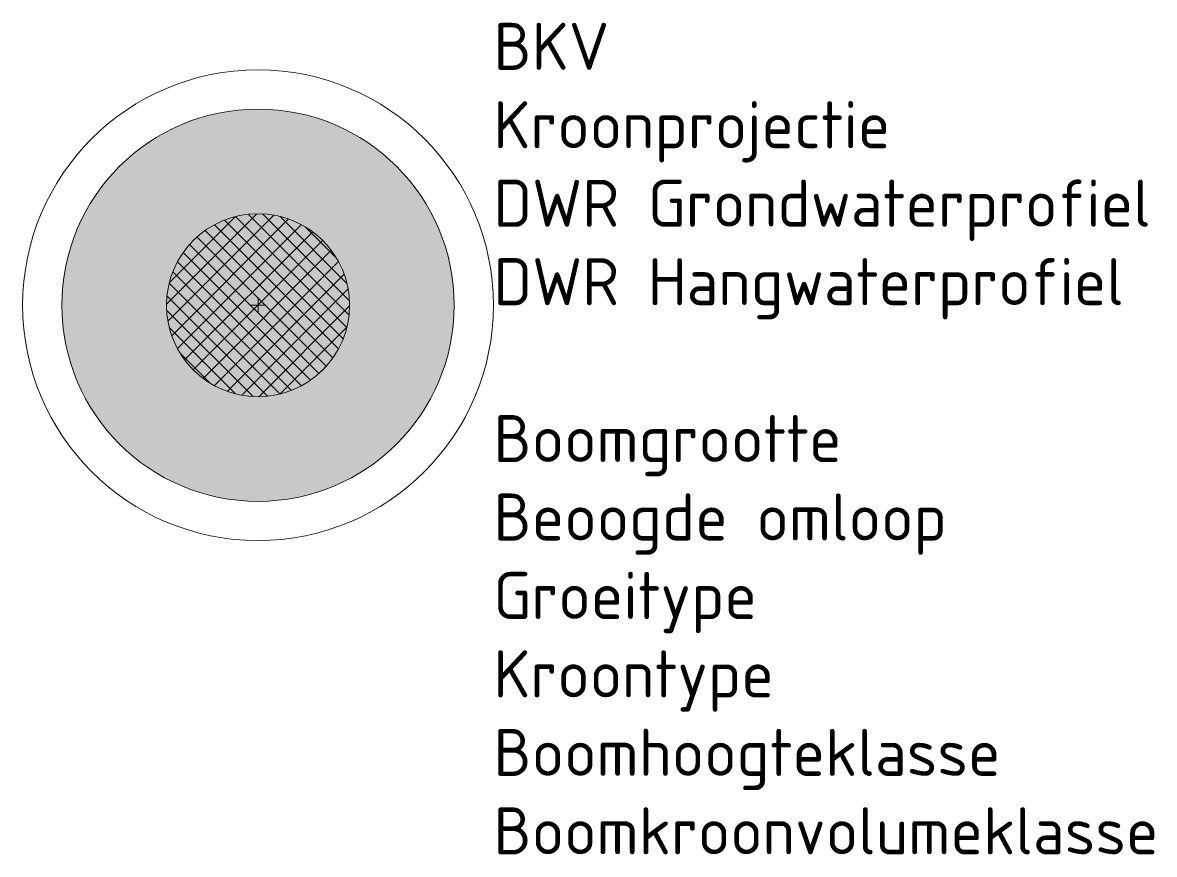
# Model space of a CAD drawing. Header units: metres. Extents: x -4.5 to 17.1, y -10.5 to 5.4.
import ezdxf

# ---------------------------------------------------------------- set-up
doc = ezdxf.new("R2010")
doc.units = ezdxf.units.M
for name, color, linetype, lineweight in [('B-GV-GR-BOOM-T18', 7, 'Continuous', 18), ('B-GV-GR-BOOM_KROON-G', 90, 'Continuous', 18), ('B-GV-GR-BOOM_KROON-V', 92, 'Continuous', 18), ('B-GV-GR-BOOM_OBSTAKELVRIJ_BOVENGRONDS-G', 10, 'Continuous', 18), ('B-GV-GR-BOOM_OBSTAKELVRIJ_ONDERGRONDS-A', 142, 'Continuous', 18), ('B-GV-GR-BOOM_OBSTAKELVRIJ_ONDERGRONDS-G', 142, 'Continuous', 18), ('B-GV-GR-BOOM_STABILITEITSKLUIT-A', 12, 'Continuous', 18), ('B-GV-GR-BOOM_STABILITEITSKLUIT-G', 10, 'Continuous', 18), ('B-GV-GR-BOOM_STAMPOSITIE-G', 7, 'Continuous', 18)]:
    doc.layers.add(name, color=color, linetype=linetype, lineweight=lineweight)
doc.styles.add('NLCS-ISO', font='NLCS-ISO.ttf')

msp = doc.modelspace()

# ---------------------------------------------------------------- hatches: boundary and pattern name
at = {"layer": 'B-GV-GR-BOOM_KROON-V'}
h = msp.add_hatch(color=256, dxfattribs=at)
edge = h.paths.add_edge_path(flags=0)
edge.add_arc((0, 0), 3.75, 0, 360)
at = {"layer": 'B-GV-GR-BOOM_OBSTAKELVRIJ_ONDERGRONDS-A'}
h = msp.add_hatch(dxfattribs=at)
h.set_pattern_fill('AGR-OBSTAKELVRIJ_ONDERGRONDS-SO', color=256, style=0, pattern_type=2)
h.set_pattern_definition([(135, (-1900, 0), (-0.141421356, -0.141421356), [])])
edge = h.paths.add_edge_path()
edge.add_arc((0, 0), 1.75, 0, 360)
at = {"layer": 'B-GV-GR-BOOM_STABILITEITSKLUIT-A'}
h = msp.add_hatch(dxfattribs=at)
h.set_pattern_fill('AGR-STABILITEITSKLUIT-SO', color=256, style=0, pattern_type=2)
h.set_pattern_definition([(45, (-1900, 0), (-0.176776695, 0.176776695), [])])
edge = h.paths.add_edge_path()
edge.add_arc((0, 0), 1.75, 0, 360)

# ---------------------------------------------------------------- linework, layer by layer
at = {"layer": 'B-GV-GR-BOOM_KROON-G'}
msp.add_circle((0, 0), 3.75, dxfattribs=at)
at = {"layer": 'B-GV-GR-BOOM_OBSTAKELVRIJ_BOVENGRONDS-G'}
msp.add_circle((0, 0), 4.5, dxfattribs=at)
at = {"layer": 'B-GV-GR-BOOM_OBSTAKELVRIJ_ONDERGRONDS-G'}
msp.add_circle((0, 0), 1.75, dxfattribs=at)
at = {"layer": 'B-GV-GR-BOOM_STABILITEITSKLUIT-G'}
msp.add_circle((0, 0), 1.75, dxfattribs=at)
at = {"layer": 'B-GV-GR-BOOM_STAMPOSITIE-G'}
for p, q in [((-0.15, 0), (0.15, 0)), ((0, 0.15), (0, -0.15))]:
    msp.add_line(p, q, dxfattribs=at)

# ---------------------------------------------------------------- texts
at = {"layer": 'B-GV-GR-BOOM-T18', "style": 'NLCS-ISO'}
for tag, p, s in [('BKV', (4.5, 4.5), 'BKV: 450 m3'), ('Kroonprojectie', (4.5, 3), 'Kroonprojectie: 44.1 m2'), ('DWR Grondwaterprofiel', (4.5, 1.5), 'DWR GW: 17.5 m3'), ('DWR Hangwaterprofiel', (4.5, 0), 'DWR HW: 25.0 m3'), ('Boomgrootte', (4.5, -3), '1e grootte'), ('Beoogde omloop', (4.5, -4.5), '30 jaar'), ('Groeitype', (4.5, -6), 'Snelgroeiend'), ('Kroontype', (4.5, -7.5), 'Smalle kroon'), ('Boomhoogteklasse', (4.5, -9), '18-24 m'), ('Boomkroonvolumeklasse', (4.5, -10.5), '200-500 m3')]:
    msp.add_attdef(tag, p, s, height=0.9, dxfattribs=at)

doc.saveas('drawing.dxf')
